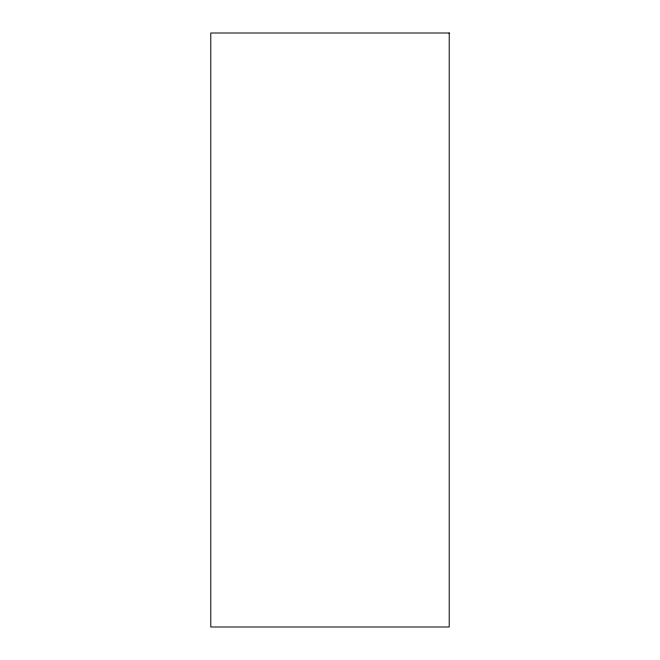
<?xml version="1.0" encoding="UTF-8"?>
<svg xmlns="http://www.w3.org/2000/svg" width="660" height="660" viewBox="0 0 660 660"><rect width="100%" height="100%" fill="white"/><g stroke="black" fill="none" stroke-linecap="round" stroke-linejoin="round"><path stroke-width="0.99" d="M449.212 33L210.787 33L210.787 627L449.212 627L449.212 33"/></g></svg>
